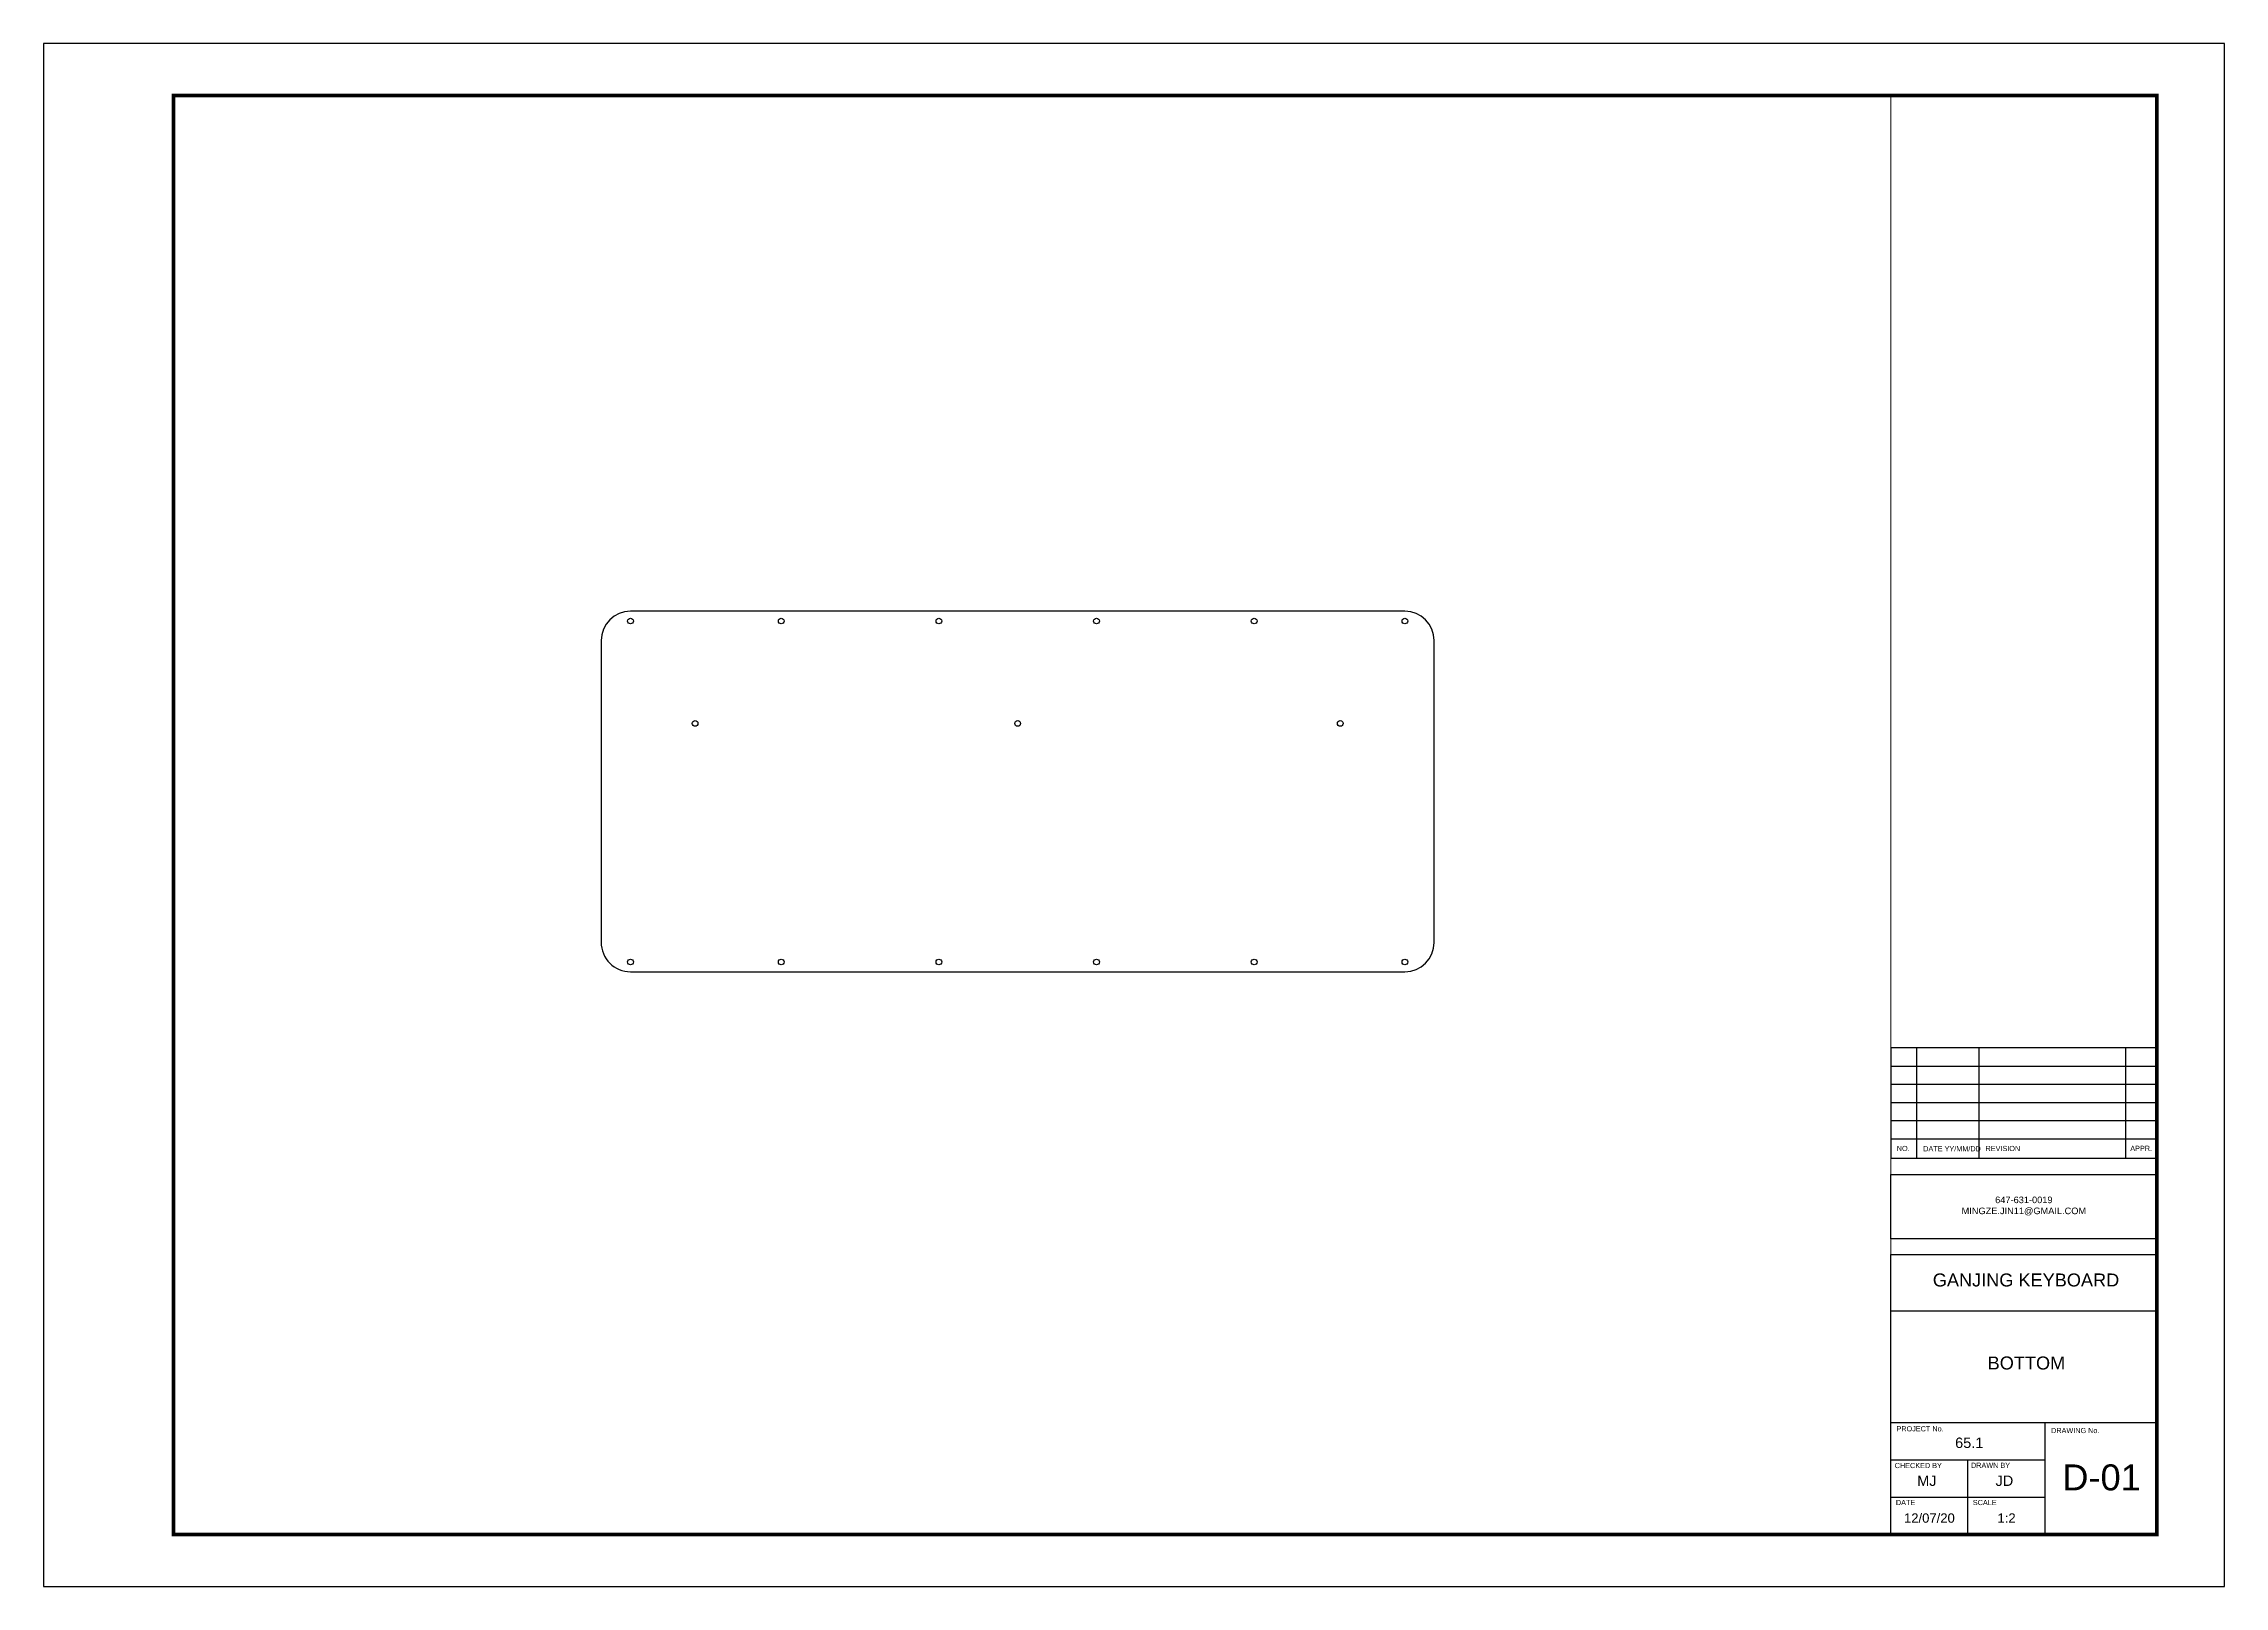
# Paper-space layout 'D-01' of a CAD drawing. Header units: millimetres. Extents: x 14 to 434, y -15 to 282.
# The model-space entities are those that its viewports show. They can reach past a viewport. Long polylines and large blocks are cut down to what shows.
import ezdxf
from ezdxf.enums import TextEntityAlignment as Align

# ---------------------------------------------------------------- set-up
doc = ezdxf.new("R2010")
doc.units = ezdxf.units.MM
doc.header["$MEASUREMENT"] = 0
doc.layers.add('0-Google', color=253, linetype='Continuous', transparency=0.3)
doc.layers.add('Border', color=7, linetype='Continuous', lineweight=30)
doc.layers.add('Title Block', color=7, linetype='Continuous')
doc.styles.get("Standard").update_dxf_attribs({"font": '', "height": 2})
doc.styles.add('TB Data', font='swiss.ttf')
doc.styles.add('TB Info', font='swissl.ttf')
doc.styles.add('TB Logo', font='arial.ttf')
doc.styles.get('Standard').set_extended_font_data('Helvetica')

msp = doc.modelspace()

# ---------------------------------------------------------------- linework, layer by layer
at = {"color": 0}
for p, q in [((38410.75, 10361.65), (38112.47, 10361.65)), ((38101.17, 10350.35), (38101.17, 10234.16)), ((38422.06, 10234.15), (38422.06, 10350.35)), ((38112.48, 10222.85), (38410.75, 10222.85))]:
    msp.add_line(p, q, dxfattribs=at)
for centre in [(38112.47, 10357.89), (38170.52, 10357.89), (38231.25, 10357.89), (38291.98, 10357.89), (38352.71, 10357.89), (38410.75, 10357.89), (38137.37, 10318.47), (38261.61, 10318.47), (38385.85, 10318.47), (38112.48, 10226.61), (38170.52, 10226.61), (38231.25, 10226.61), (38291.98, 10226.61), (38352.71, 10226.61), (38410.75, 10226.61)]:
    msp.add_circle(centre, 1.1, dxfattribs=at)
for centre, start, end in [((38112.47, 10350.35), 90, 180), ((38410.75, 10350.35), 0, 90), ((38112.47, 10234.15), 179.98377, 270.01291), ((38410.75, 10234.15), 270, 0)]:
    msp.add_arc(centre, 11.31, start, end, dxfattribs=at)

psp = doc.layouts.new('D-01')

# ---------------------------------------------------------------- linework, layer by layer
at = {"layer": '0-Google'}
psp.add_lwpolyline([(13.85, -15.17), (290.18, -15.17)], dxfattribs=at)
at = {"layer": 'Border', "color": 7, "const_width": 0.7}
psp.add_lwpolyline([(38.85, -5.17), (420.85, -5.17), (420.85, 271.83), (38.85, 271.83)], close=True, dxfattribs=at)
at = {"layer": 'Defpoints', "color": 8}
psp.add_lwpolyline([(13.85, -15.17), (433.85, -15.17), (433.85, 281.83), (13.85, 281.83)], close=True, dxfattribs=at)
at = {"layer": 'Defpoints'}
for p in [(433.85, 281.83), (13.85, -15.17)]:
    psp.add_point(p, dxfattribs=at)
at = {"layer": 'Title Block'}
for points in [[(420.85, 67.24), (420.85, 88.5), (369.61, 88.5), (369.61, 67.24)], [(420.85, 51.73), (369.61, 51.73), (369.61, 64.11), (420.85, 64.11)], [(420.85, -5.17), (369.61, -5.17), (369.61, 48.73), (420.85, 48.73)]]:
    psp.add_lwpolyline(points, close=True, dxfattribs=at)
for points in [[(374.61, 67.24), (374.61, 88.5)], [(386.61, 67.24), (386.61, 88.5)], [(414.85, 67.24), (414.85, 88.5)], [(369.61, 85), (420.85, 85)], [(369.61, 81.5), (420.85, 81.5)], [(369.61, 78), (420.85, 78)], [(369.61, 74.5), (420.85, 74.5)], [(369.61, 71), (420.85, 71)], [(369.61, 37.87), (420.85, 37.87)], [(369.61, 16.35), (420.85, 16.35)], [(399.33, -5.17), (399.33, 16.35)], [(369.61, 9.17), (399.33, 9.17)], [(384.47, -5.17), (384.47, 2), (384.47, 9.17)], [(369.61, 2), (399.33, 2)]]:
    psp.add_lwpolyline(points, dxfattribs=at)

# ---------------------------------------------------------------- texts
at = {"width": 36.0525, "attachment_point": 1}
for s, insert, char_height in [('{\\fArial|b0|i0|c0|p34;GANJING KEYBOARD}', (377.7, 45.06), 2.5), ('\\pxqc;{\\fArial|b0|i0|c0|p34;BOTTOM}', (377.7, 29.08), 2.5), ('\\pxqc;{\\fArial|b0|i0|c0|p34;65.1}', (366.69, 13.47), 2), ('\\pxqc;{\\fArial|b0|i0|c0|p34;MJ}', (358.52, 6.16), 2), ('\\pxqc;{\\fArial|b0|i0|c0|p34;JD}', (373.46, 6.16), 2)]:
    psp.add_mtext(s, dxfattribs=dict(at, insert=insert, char_height=char_height))
at = {"layer": 'Border', "style": 'TB Data'}
for tag, text, p in [('12/07/20', '8-Dec-20', (377.04, -2.92)), ('1:2', 'NTS', (391.9, -2.92))]:
    psp.add_attdef(tag, text=text, height=1.8, dxfattribs=at).set_placement(p, align=Align.CENTER)
at = {"layer": 'Title Block', "char_height": 1, "attachment_point": 4, "line_spacing_factor": 0.75, "style": 'TB Info'}
for s, insert in [('NO.', (370.76, 69.12)), ('DATE YY/MM/DD', (375.85, 69.07)), ('REVISION', (387.85, 69.12)), ('APPR.', (415.73, 69.15))]:
    psp.add_mtext(s, dxfattribs=dict(at, insert=insert))
at = {"layer": 'Title Block', "insert": (395.23, 59.87), "char_height": 1.3335, "width": 29.9364, "attachment_point": 2, "style": 'TB Logo'}
psp.add_mtext('{\\H0.95241x;647-631-0019^JMINGZE.JIN11@GMAIL.COM}', dxfattribs=at)
at = {"layer": 'Title Block', "char_height": 1, "attachment_point": 1, "style": 'TB Info'}
for s, insert in [('PROJECT No.', (370.7, 15.67)), ('DRAWING No.', (400.48, 15.33)), ('CHECKED BY', (370.36, 8.59)), ('DRAWN BY', (385.05, 8.64)), ('DATE', (370.59, 1.47)), ('SCALE', (385.41, 1.47))]:
    psp.add_mtext(s, dxfattribs=dict(at, insert=insert))
at = {"layer": 'Title Block', "color": 30, "style": 'TB Data'}
psp.add_attdef('D-01', (402.63, 3.31), 'D-01', height=5, dxfattribs=at)

# ---------------------------------------------------------------- viewports
at = {"layer": '0'}
psp.add_viewport(center=(204.23, 133.33), size=(330.76, 277), view_center_point=(38267.17, 10283.21), view_height=554, dxfattribs=at)

doc.saveas('drawing.dxf')
